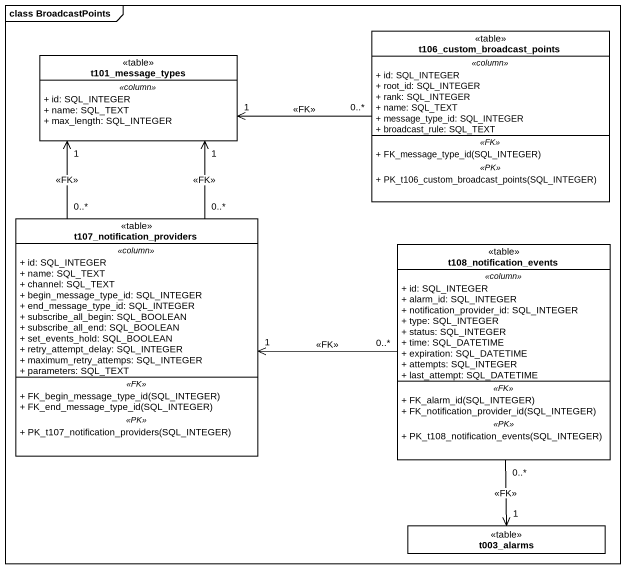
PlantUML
@startuml
mainframe class BroadcastPoints
hide circle
hide empty members
skinparam classAttributeIconSize 0
class t101_message_types <<table>> {
  .. <<column>> ..
  + id: SQL_INTEGER
  + name: SQL_TEXT
  + max_length: SQL_INTEGER
}
class t106_custom_broadcast_points <<table>> {
  .. <<column>> ..
  + id: SQL_INTEGER
  + root_id: SQL_INTEGER
  + rank: SQL_INTEGER
  + name: SQL_TEXT
  + message_type_id: SQL_INTEGER
  + broadcast_rule: SQL_TEXT
  .. <<FK>> ..
  + FK_message_type_id(SQL_INTEGER)
  .. <<PK>> ..
  + PK_t106_custom_broadcast_points(SQL_INTEGER)
}
class t107_notification_providers <<table>> {
  .. <<column>> ..
  + id: SQL_INTEGER
  + name: SQL_TEXT
  + channel: SQL_TEXT
  + begin_message_type_id: SQL_INTEGER
  + end_message_type_id: SQL_INTEGER
  + subscribe_all_begin: SQL_BOOLEAN
  + subscribe_all_end: SQL_BOOLEAN
  + set_events_hold: SQL_BOOLEAN
  + retry_attempt_delay: SQL_INTEGER
  + maximum_retry_attemps: SQL_INTEGER
  + parameters: SQL_TEXT
  .. <<FK>> ..
  + FK_begin_message_type_id(SQL_INTEGER)
  + FK_end_message_type_id(SQL_INTEGER)
  .. <<PK>> ..
  + PK_t107_notification_providers(SQL_INTEGER)
}
class t108_notification_events <<table>> {
  .. <<column>> ..
  + id: SQL_INTEGER
  + alarm_id: SQL_INTEGER
  + notification_provider_id: SQL_INTEGER
  + type: SQL_INTEGER
  + status: SQL_INTEGER
  + time: SQL_DATETIME
  + expiration: SQL_DATETIME
  + attempts: SQL_INTEGER
  + last_attempt: SQL_DATETIME
  .. <<FK>> ..
  + FK_alarm_id(SQL_INTEGER)
  + FK_notification_provider_id(SQL_INTEGER)
  .. <<PK>> ..
  + PK_t108_notification_events(SQL_INTEGER)
}
class t003_alarms <<table>>
t106_custom_broadcast_points "0..*" -left-> "1" t101_message_types : <<FK>>
t107_notification_providers "0..*" -up-> "1" t101_message_types : <<FK>>
t107_notification_providers "0..*" -up-> "1" t101_message_types : <<FK>>
t108_notification_events "0..*" -left-> "1" t107_notification_providers : <<FK>>
t108_notification_events "0..*" --> "1" t003_alarms : <<FK>>
@enduml
